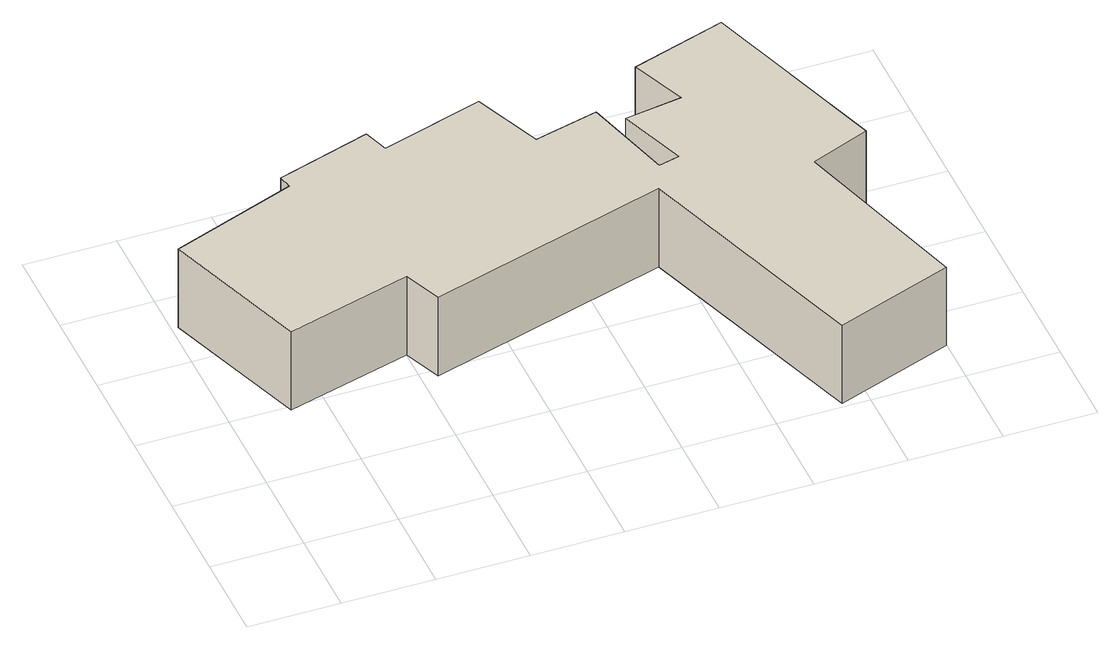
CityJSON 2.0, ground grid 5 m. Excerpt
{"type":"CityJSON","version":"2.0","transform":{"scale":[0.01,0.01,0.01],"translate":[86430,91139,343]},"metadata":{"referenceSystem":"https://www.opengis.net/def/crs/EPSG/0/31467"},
"CityObjects":{
"building1":{"type":"Building","geometry":[{"type":"Solid","lod":"1","boundaries":[[[[0,1,2,3,4,5,6,7,8,9,10,11,12,13,14,15,16,17,18,19,20,21]],[[20,22,23,21]],[[19,24,22,20]],[[18,25,24,19]],[[17,26,25,18]],[[16,27,26,17]],[[15,28,27,16]],[[14,29,28,15]],[[13,30,29,14]],[[12,31,30,13]],[[11,32,31,12]],[[10,33,32,11]],[[9,34,33,10]],[[8,35,34,9]],[[7,36,35,8]],[[6,37,36,7]],[[5,38,37,6]],[[4,39,38,5]],[[3,40,39,4]],[[2,41,40,3]],[[1,42,41,2]],[[0,43,42,1]],[[21,23,43,0]],[[22,24,25,26,27,28,29,30,31,32,33,34,35,36,37,38,39,40,41,42,43,23]]]]}]}
},
"vertices":[
[2406,1336,550],[2858,25,550],[3498,253,550],[3192,1247,550],[3516,1374,550],[3163,2415,550],[2642,2249,550],[2766,1947,550],[2452,1900,550],[2586,1530,550],[2473,1502,550],[2335,1998,550],[1984,1910,550],[1828,2287,550],[1269,2119,550],[1222,2256,550],[706,2096,550],[723,2021,550],[37,1771,550],[318,975,550],[1003,1162,550],[1088,955,550],[1003,1162,50],[1088,955,50],[318,975,50],[37,1771,50],[723,2021,50],[706,2096,50],[1222,2256,50],[1269,2119,50],[1828,2287,50],[1984,1910,50],[2335,1998,50],[2473,1502,50],[2586,1530,50],[2452,1900,50],[2766,1947,50],[2642,2249,50],[3163,2415,50],[3516,1374,50],[3192,1247,50],[3498,253,50],[2858,25,50],[2406,1336,50]
]}
